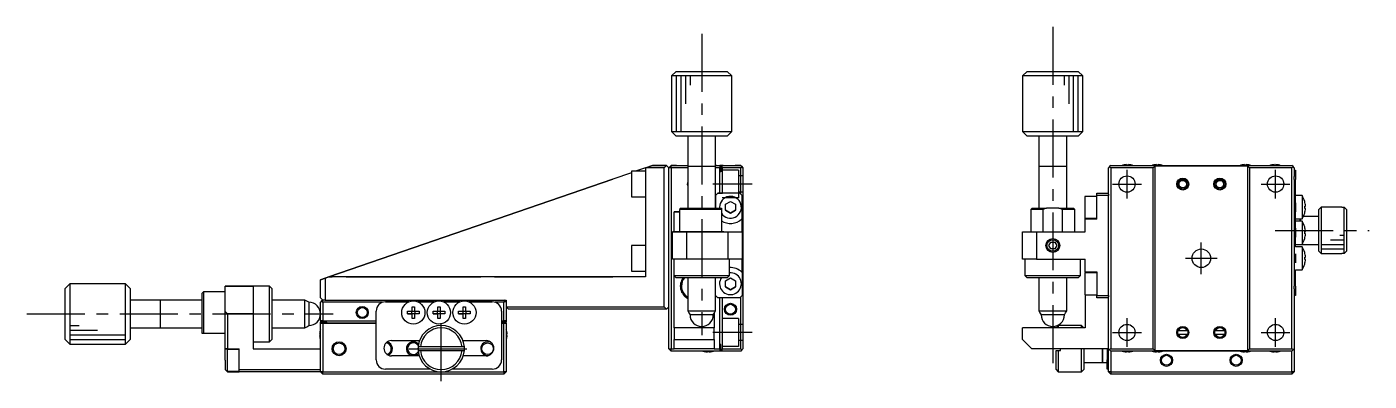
# Model space of a CAD drawing. Extents: x -147 to 393, y 22 to 444.
# Drawn here: x 104.2 to 393.3, y 204.7 to 281.1 of the extents above; entities that cross this region are included whole.
import ezdxf

# ---------------------------------------------------------------- set-up
doc = ezdxf.new("R2010")
doc.units = 0
doc.header["$LTSCALE"] = 10
doc.linetypes.add('CENTER', pattern=[2, 1.25, -0.25, 0.25, -0.25])
doc.linetypes.add('DASHED', pattern=[3.5, 2, -1.5])
doc.layers.get('0').update_dxf_attribs({"linetype": 'CONTINUOUS'})
doc.layers.add('CENTER', color=1, linetype='CENTER')

msp = doc.modelspace()

# ---------------------------------------------------------------- linework, layer by layer
at = {"color": 7, "linetype": 'CONTINUOUS'}
for p, q in [((244.004495, 271.535811), (243.004495, 270.535811)), ((256.004495, 270.535811), (243.004495, 270.535811)), ((243.004495, 270.535811), (243.004495, 258.535811)), ((244.004495, 271.535811), (255.004495, 271.535811)), ((244.004495, 271.535811), (249.454683, 271.535811)), ((249.454683, 271.535811), (255.004495, 271.535811)), ((256.004495, 270.535811), (255.004495, 271.535811)), ((256.004495, 258.535811), (256.004495, 270.535811)), ((319.623837, 271.535811), (318.623837, 270.535811)), ((331.623837, 270.535811), (318.623837, 270.535811)), ((318.623837, 270.535811), (318.623837, 258.535811)), ((319.623837, 271.535811), (330.623837, 271.535811)), ((331.623837, 270.535811), (330.623837, 271.535811)), ((331.623837, 258.535811), (331.623837, 270.535811)), ((243.004495, 258.535811), (249.563362, 258.535811)), ((243.004495, 258.535811), (244.004495, 257.535811)), ((249.554306, 257.535811), (244.004495, 257.535811)), ((246.504495, 257.535811), (246.504495, 251.035811)), ((255.004495, 257.535811), (249.554306, 257.535811)), ((249.563362, 258.535811), (256.004495, 258.535811)), ((252.504495, 251.035811), (252.504495, 257.535811)), ((255.004495, 257.535811), (256.004495, 258.535811)), ((318.623837, 258.535811), (318.624103, 258.535811)), ((318.623837, 258.535811), (319.623837, 257.535811)), ((318.624103, 258.535811), (331.623837, 258.535811)), ((322.123837, 257.535811), (319.623837, 257.535811)), ((330.623837, 257.535811), (319.624062, 257.535811)), ((328.123837, 257.535811), (322.123837, 257.535811)), ((322.123837, 257.535811), (322.123837, 251.035811)), ((328.123837, 257.535811), (322.12396, 257.535811)), ((330.623837, 257.535811), (328.123837, 257.535811)), ((328.123837, 251.035811), (328.123837, 257.535811)), ((330.623837, 257.535811), (331.623837, 258.535811)), ((234.404495, 249.686337), (230.404495, 248.309026)), ((234.404495, 249.686337), (230.404495, 248.309026)), ((234.404495, 249.985811), (234.404495, 247.235811)), ((237.404495, 249.985811), (234.404495, 249.985811)), ((237.404495, 250.719319), (235.274231, 249.985811)), ((237.404495, 250.719319), (235.274231, 249.985811)), ((237.452389, 250.735811), (237.404495, 250.719319)), ((237.404495, 250.719319), (237.452389, 250.735811)), ((237.404495, 250.719319), (237.404495, 227.235811)), ((237.452389, 250.735811), (238.904495, 251.235811)), ((238.904495, 251.235811), (237.452389, 250.735811)), ((241.404495, 250.735811), (237.452389, 250.735811)), ((238.904495, 251.235811), (241.904495, 251.235811)), ((241.904495, 251.235811), (238.904495, 251.235811)), ((241.904495, 251.235811), (241.404495, 250.735811)), ((241.404495, 220.735811), (241.404495, 250.735811)), ((242.404495, 250.735811), (241.904495, 251.235811)), ((241.904495, 251.235811), (242.404495, 250.735811)), ((242.904495, 251.235811), (242.404495, 250.735811)), ((242.904495, 251.235811), (242.404495, 250.735811)), ((242.904495, 250.735811), (242.404495, 250.735811)), ((242.404495, 211.735811), (242.404495, 250.735811)), ((242.904495, 250.735811), (242.904495, 251.235811)), ((242.904495, 251.235811), (246.504495, 251.235811)), ((244.1045, 251.235811), (242.904495, 251.235811)), ((246.504495, 250.735811), (242.904495, 250.735811)), ((242.904495, 250.735811), (242.904495, 211.735811)), ((249.504495, 251.035811), (246.504489, 251.035811)), ((246.504495, 251.040811), (246.504495, 251.035811)), ((246.504495, 251.035811), (246.504495, 251.030811)), ((246.504495, 251.035811), (246.504495, 242.035811)), ((252.5045, 251.035811), (249.504495, 251.035811)), ((252.504495, 251.235811), (253.404495, 251.235811)), ((252.704495, 251.235811), (252.504495, 251.235811)), ((252.704495, 251.235811), (252.504495, 251.235811)), ((252.504495, 251.235811), (253.404495, 251.235811)), ((252.504495, 251.035811), (252.504495, 251.040811)), ((252.504495, 251.030811), (252.504495, 251.035811)), ((252.504495, 242.035811), (252.504495, 251.035811)), ((253.404495, 250.735811), (252.504495, 250.735811)), ((253.404495, 251.235811), (253.404495, 250.735811)), ((253.654495, 251.235811), (253.404495, 251.235811)), ((253.654495, 251.235811), (253.404495, 251.235811)), ((253.404495, 245.235813), (253.404495, 250.735811)), ((253.654495, 249.835811), (253.404495, 249.835811)), ((253.654495, 249.835811), (253.404495, 249.835811)), ((253.904495, 251.235811), (253.654495, 251.235811)), ((253.904495, 251.235811), (253.654495, 251.235811)), ((253.654495, 251.235811), (253.654495, 249.835811)), ((253.904495, 251.235811), (257.904495, 251.235811)), ((253.904495, 250.735811), (253.904495, 251.235811)), ((254.1045, 251.235811), (253.904495, 251.235811)), ((254.1045, 251.235811), (253.904495, 251.235811)), ((254.1045, 251.235811), (253.904495, 251.235811)), ((257.904495, 250.735811), (253.904495, 250.735811)), ((253.904495, 250.735811), (253.904495, 245.235813)), ((257.904495, 251.235811), (256.704489, 251.235811)), ((257.904495, 251.235811), (258.154495, 250.985811)), ((258.154495, 250.985811), (257.904495, 251.235811)), ((258.154495, 250.985811), (257.904495, 250.735811)), ((257.904495, 245.035811), (257.904495, 250.735811)), ((258.404495, 250.735811), (258.054495, 251.085811)), ((258.054495, 251.085811), (258.404495, 250.735811)), ((258.404495, 250.735811), (258.154495, 250.985811)), ((258.154495, 250.985811), (258.404495, 250.735811)), ((258.404495, 250.735811), (258.404495, 211.735811)), ((322.125706, 251.035811), (322.123832, 251.035811)), ((322.123837, 251.040811), (322.123837, 251.035811)), ((322.123837, 251.035811), (322.123837, 242.03583)), ((322.123837, 251.035811), (322.123837, 251.030811)), ((328.123842, 251.035811), (322.125706, 251.035811)), ((328.123837, 251.035811), (328.123837, 251.040811)), ((328.123837, 242.03583), (328.123837, 251.035811)), ((328.123837, 251.030811), (328.123837, 251.035811)), ((337.373837, 250.985811), (337.123837, 250.735811)), ((337.123837, 245.035811), (337.123837, 250.735811)), ((337.623837, 251.235811), (337.373837, 250.985811)), ((337.623837, 250.735811), (337.373837, 250.985811)), ((337.623837, 251.235811), (376.623837, 251.235811)), ((346.773837, 250.735811), (337.623837, 250.735811)), ((337.623837, 250.735811), (337.623837, 211.735811)), ((340.337475, 251.305332), (340.335221, 251.309955)), ((341.043837, 251.305332), (341.043837, 251.42567)), ((341.403837, 251.305332), (341.043837, 251.305332)), ((341.403837, 251.42567), (341.403837, 251.305332)), ((342.112453, 251.309955), (342.110198, 251.305332)), ((346.737475, 251.305332), (346.735221, 251.309955)), ((346.773837, 250.735811), (347.123837, 251.085811)), ((346.773837, 211.735811), (346.773837, 250.735811)), ((367.123837, 251.085811), (347.123837, 251.085811)), ((347.123837, 251.085811), (347.123837, 211.385811)), ((347.443837, 251.305332), (347.443837, 251.42567)), ((347.803837, 251.305332), (347.443837, 251.305332)), ((347.803837, 251.42567), (347.803837, 251.305332)), ((348.512453, 251.309955), (348.510198, 251.305332)), ((365.737475, 251.305332), (365.735221, 251.309955)), ((366.443837, 251.305332), (366.443837, 251.42567)), ((366.803837, 251.305332), (366.443837, 251.305332)), ((366.803837, 251.42567), (366.803837, 251.305332)), ((367.123837, 251.085811), (367.473837, 250.735811)), ((367.123837, 211.385811), (367.123837, 251.085811)), ((376.623837, 250.735811), (367.473837, 250.735811)), ((367.473837, 250.735811), (367.473837, 211.735811)), ((367.512453, 251.309955), (367.510198, 251.305332)), ((372.137475, 251.305332), (372.135221, 251.309955)), ((372.843837, 251.305332), (372.843837, 251.42567)), ((373.203837, 251.305332), (372.843837, 251.305332)), ((373.203837, 251.42567), (373.203837, 251.305332)), ((373.912453, 251.309955), (373.910198, 251.305332)), ((376.873837, 250.985811), (376.623837, 251.235811)), ((376.873837, 250.985811), (376.623837, 250.735811)), ((376.623837, 211.735811), (376.623837, 250.735811)), ((377.123837, 250.735811), (376.873837, 250.985811)), ((377.123837, 250.735811), (377.123837, 248.860311)), ((377.123837, 250.235811), (377.423837, 250.235811)), ((377.123837, 248.235811), (377.123837, 248.860311)), ((377.423837, 250.235811), (377.423837, 248.235811)), ((169.203433, 227.235811), (230.404495, 248.309026)), ((230.404495, 248.309026), (169.203433, 227.235811)), ((234.404495, 247.235811), (234.404495, 244.485811)), ((374.862399, 247.435565), (374.862399, 247.036057)), ((377.123837, 248.235811), (377.123837, 225.235811)), ((377.423837, 243.215607), (377.423837, 248.235811)), ((234.404495, 244.485811), (237.404495, 244.485811)), ((252.504495, 244.735811), (253.004495, 245.235813)), ((253.004495, 245.235811), (252.504495, 244.735811)), ((252.504495, 244.735811), (252.504495, 242.03583)), ((253.004495, 245.235813), (254.004495, 245.235813)), ((257.704495, 245.235811), (253.004495, 245.235811)), ((257.704495, 245.235811), (254.004495, 245.235813)), ((254.604495, 242.870896), (255.704495, 243.505981)), ((254.604495, 241.600725), (254.604495, 242.870896)), ((255.704495, 243.505981), (256.804495, 242.870896)), ((256.804495, 242.870896), (256.804495, 241.600725)), ((258.204495, 244.735811), (257.704495, 245.235811)), ((257.704495, 245.235811), (258.204495, 244.735811)), ((258.204495, 239.688283), (258.204495, 244.735811)), ((332.023837, 244.585811), (332.023837, 239.885811)), ((334.623837, 244.585811), (332.023837, 244.585811)), ((334.623837, 244.735811), (334.623837, 245.235811)), ((334.623837, 245.235811), (337.123837, 245.235811)), ((334.623837, 239.688283), (334.623837, 244.735811)), ((337.123837, 244.735811), (334.623837, 244.735811)), ((337.123837, 245.035811), (337.123837, 244.735811)), ((337.123837, 223.235811), (337.123837, 244.735811)), ((378.815494, 244.735811), (377.423837, 244.735811)), ((377.423837, 243.215607), (377.423837, 242.235811)), ((378.815494, 244.735811), (378.815494, 242.235811)), ((379.386418, 243.4944), (379.393273, 243.497744)), ((244.754495, 241.235811), (243.604495, 241.235811)), ((243.604495, 241.235811), (244.754495, 241.235811)), ((243.604495, 236.935811), (243.604495, 241.235811)), ((245.054495, 242.035811), (244.754495, 241.735811)), ((253.754495, 241.735811), (244.754495, 241.735811)), ((244.754495, 241.735811), (244.754495, 236.935811)), ((245.054495, 242.035811), (253.754495, 242.035811)), ((245.054495, 242.035811), (246.504495, 242.035811)), ((252.504495, 242.035811), (253.754495, 242.035811)), ((253.754495, 242.035811), (253.754495, 241.735811)), ((253.754495, 241.735811), (253.754495, 236.935811)), ((255.704495, 240.96564), (254.604495, 241.600725)), ((254.604495, 241.600725), (255.704495, 240.96564)), ((256.804495, 241.600725), (255.704495, 240.96564)), ((255.704495, 240.96564), (256.804495, 241.600725)), ((320.673837, 242.035811), (320.373837, 241.735811)), ((323.002517, 241.735811), (320.373837, 241.735811)), ((320.373837, 241.735811), (320.373837, 236.935811)), ((320.673837, 242.035811), (323.804746, 242.035811)), ((323.804746, 242.035811), (323.002517, 241.735811)), ((323.002517, 241.735811), (323.002517, 236.935811)), ((326.442928, 242.035811), (323.804746, 242.035811)), ((326.442928, 242.035811), (329.573837, 242.035811)), ((327.245157, 241.735811), (326.442928, 242.035811)), ((329.873837, 241.735811), (327.245157, 241.735811)), ((327.245157, 236.935811), (327.245157, 241.735811)), ((329.873837, 241.735811), (329.573837, 242.035811)), ((329.873837, 236.935811), (329.873837, 241.735811)), ((377.423837, 242.235811), (377.423837, 241.256015)), ((377.423837, 237.715607), (377.423837, 241.256015)), ((378.815494, 242.235811), (378.815494, 239.735811)), ((382.423837, 240.235811), (379.104966, 240.235811)), ((379.386418, 242.495811), (379.55879, 242.495811)), ((379.386418, 241.975811), (379.386418, 242.495811)), ((379.55879, 241.975811), (379.386418, 241.975811)), ((379.393273, 240.973878), (379.386418, 240.977221)), ((382.923837, 242.235811), (382.423837, 241.735811)), ((382.423837, 232.735811), (382.423837, 241.735811)), ((382.923837, 242.235811), (382.923837, 232.235811)), ((387.423837, 242.235811), (382.923837, 242.235811)), ((387.423837, 242.235811), (387.423837, 242.219785)), ((387.423837, 242.219785), (387.923837, 242.219785)), ((387.923837, 232.251836), (387.923837, 242.219785)), ((387.923837, 242.219785), (388.423837, 241.717998)), ((388.423837, 241.717998), (388.423837, 232.753624)), ((258.204495, 239.688283), (258.135316, 239.717655)), ((258.135316, 239.717655), (258.204495, 239.688283)), ((258.204495, 236.935811), (258.204495, 239.688283)), ((332.023837, 239.885811), (334.623837, 239.885811)), ((332.123837, 239.717655), (332.123837, 239.885811)), ((332.123837, 239.717655), (334.623837, 239.717655)), ((332.123837, 239.688283), (332.123837, 239.717655)), ((332.123837, 236.935811), (332.123837, 239.688283)), ((334.623837, 239.688283), (332.123837, 239.688283)), ((377.423837, 239.735811), (378.815494, 239.735811)), ((378.815494, 239.235811), (377.423837, 239.235811)), ((377.423837, 237.715607), (377.423837, 236.735811)), ((378.423837, 239.735811), (378.423837, 239.235811)), ((378.423837, 239.235811), (378.423837, 239.735811)), ((378.815494, 239.235811), (378.815494, 236.735811)), ((379.386418, 237.9944), (379.393273, 237.997744)), ((244.754495, 236.935811), (243.204495, 236.935811)), ((243.204495, 236.935811), (246.204495, 236.935811)), ((243.204495, 231.035811), (243.204495, 236.935811)), ((253.754495, 236.935811), (244.754495, 236.935811)), ((246.204495, 236.935811), (255.204495, 236.935811)), ((246.204495, 236.935811), (246.204495, 231.035811)), ((253.754495, 236.935811), (258.204495, 236.935811)), ((254.254495, 236.935811), (253.754495, 236.935811)), ((254.254495, 236.935811), (253.754495, 236.935811)), ((255.204495, 236.935811), (258.204495, 236.935811)), ((255.204495, 231.035811), (255.204495, 236.935811)), ((258.204495, 236.935811), (258.204495, 231.035811)), ((318.623837, 231.035811), (318.623837, 236.935811)), ((318.623837, 236.935811), (321.623837, 236.935811)), ((321.623837, 236.935811), (321.623837, 231.035811)), ((321.623837, 236.935811), (332.123837, 236.935811)), ((324.257812, 233.985811), (324.690824, 234.735811)), ((324.690824, 234.735811), (325.55685, 234.735811)), ((325.55685, 234.735811), (325.989862, 233.985811)), ((377.423837, 236.735811), (377.423837, 235.756015)), ((377.423837, 233.735811), (377.423837, 235.756015)), ((377.423837, 234.235811), (378.815494, 234.235811)), ((378.815494, 236.735811), (378.815494, 234.235811)), ((378.815494, 234.235811), (382.423837, 234.235811)), ((379.386418, 236.995811), (379.55879, 236.995811)), ((379.386418, 236.475811), (379.386418, 236.995811)), ((379.55879, 236.475811), (379.386418, 236.475811)), ((379.393273, 235.473878), (379.386418, 235.477221)), ((234.404495, 233.985811), (234.404495, 231.235811)), ((237.404495, 233.985811), (234.404495, 233.985811)), ((324.690824, 233.235811), (324.257812, 233.985811)), ((325.55685, 233.235811), (324.690824, 233.235811)), ((325.989862, 233.985811), (325.55685, 233.235811)), ((378.815494, 233.735811), (377.423837, 233.735811)), ((377.423837, 232.215607), (377.423837, 231.235811)), ((378.815494, 233.735811), (378.815494, 231.235811)), ((379.386418, 232.4944), (379.393273, 232.497744)), ((379.386418, 231.495811), (379.55879, 231.495811)), ((379.386418, 230.975811), (379.386418, 231.495811)), ((382.423837, 232.735811), (382.923837, 232.235811)), ((382.923837, 232.235811), (387.423837, 232.235811)), ((387.423837, 232.251836), (387.423837, 232.235811)), ((387.923837, 232.251836), (387.423837, 232.251836)), ((388.423837, 232.753624), (387.923837, 232.251836)), ((234.404495, 231.235811), (234.404495, 228.485811)), ((234.404495, 228.485811), (237.404495, 228.485811)), ((246.204495, 231.035811), (243.204495, 231.035811)), ((243.504495, 231.035811), (243.504495, 227.535811)), ((255.204495, 231.035811), (246.204495, 231.035811)), ((258.204495, 231.035811), (255.204495, 231.035811)), ((255.504495, 227.535811), (255.504495, 231.035811)), ((258.204495, 228.283339), (258.204495, 231.035811)), ((321.623837, 231.035811), (318.623837, 231.035811)), ((319.123837, 231.035811), (319.123837, 227.535811)), ((321.623837, 231.035811), (332.123837, 231.035811)), ((331.123837, 227.535811), (331.123837, 231.035811)), ((332.123837, 228.283339), (332.123837, 231.035811)), ((377.423837, 231.235811), (377.423837, 230.256015)), ((377.423837, 225.235811), (377.423837, 228.735811)), ((377.423837, 228.735811), (378.815494, 228.735811)), ((378.815494, 231.235811), (378.815494, 228.735811)), ((379.55879, 230.975811), (379.386418, 230.975811)), ((379.393273, 229.973878), (379.386418, 229.977221)), ((113.404495, 225.735811), (112.404495, 224.735811)), ((113.404495, 225.735811), (113.404495, 219.294679)), ((125.404495, 225.735811), (113.404495, 225.735811)), ((125.404495, 212.735811), (125.404495, 225.735811)), ((126.404495, 224.735811), (125.404495, 225.735811)), ((167.404495, 226.616386), (168.404495, 226.960714)), ((168.404495, 226.960714), (167.404495, 226.616386)), ((167.404495, 222.735811), (167.404495, 226.616386)), ((169.203433, 227.235811), (168.404495, 226.960714)), ((168.404495, 226.960714), (169.203433, 227.235811)), ((168.404495, 226.960714), (168.404495, 222.235811)), ((237.404495, 227.235811), (169.203433, 227.235811)), ((169.203433, 227.235811), (169.9045, 227.235811)), ((172.904489, 227.235811), (201.9045, 227.235811)), ((189.154495, 227.235811), (185.654495, 227.235811)), ((189.154495, 227.235811), (185.654495, 227.235811)), ((204.904489, 227.235811), (230.404495, 227.235811)), ((237.404495, 227.235811), (230.404495, 227.235811)), ((243.504495, 227.535811), (255.504495, 227.535811)), ((243.504495, 227.535811), (244.004495, 227.035811)), ((243.604495, 216.235811), (243.604495, 227.435811)), ((255.004495, 227.035811), (244.004495, 227.035811)), ((246.504495, 227.035811), (246.504495, 219.901836)), ((252.504495, 219.901836), (252.504495, 227.035811)), ((252.504495, 223.235811), (252.504495, 227.035791)), ((254.604495, 226.370896), (255.704495, 227.005981)), ((254.604495, 225.100725), (254.604495, 226.370896)), ((255.004495, 227.035811), (255.504495, 227.535811)), ((255.704495, 227.005981), (256.804495, 226.370896)), ((256.804495, 226.370896), (256.804495, 225.100725)), ((258.135316, 228.253966), (258.204495, 228.283339)), ((258.204495, 228.283339), (258.204495, 223.235811)), ((319.123837, 227.535811), (331.123837, 227.535811)), ((319.123837, 227.535811), (319.623837, 227.035811)), ((330.623837, 227.035811), (319.623837, 227.035811)), ((322.123837, 227.035791), (322.123837, 219.901836)), ((328.123837, 219.901836), (328.123837, 227.035791)), ((330.623837, 227.035811), (331.123837, 227.535811)), ((332.023837, 228.085811), (332.023837, 223.385811)), ((334.623837, 228.085811), (332.023837, 228.085811)), ((332.123837, 228.283339), (334.623837, 228.283339)), ((332.123837, 228.253966), (332.123837, 228.283339)), ((334.623837, 228.253966), (332.123837, 228.253966)), ((332.123837, 228.253966), (332.123837, 228.085811)), ((334.623837, 228.283339), (334.623837, 223.235811)), ((112.404495, 219.285622), (112.404495, 224.735811)), ((126.404495, 224.735811), (126.404495, 213.735811)), ((142.204495, 223.985811), (141.904495, 223.685811)), ((141.904495, 214.985811), (141.904495, 223.685811)), ((142.204495, 223.985811), (142.204495, 214.985811)), ((146.904495, 223.985811), (142.204495, 223.985811)), ((146.904495, 225.235811), (152.904495, 225.235811)), ((146.904495, 219.735811), (146.904495, 225.235811)), ((152.904495, 225.235811), (146.904495, 225.235811)), ((152.904495, 225.235811), (152.904495, 219.235809)), ((156.404495, 225.235811), (152.904495, 225.235811)), ((156.404495, 219.235811), (156.404495, 225.235811)), ((156.904495, 224.735811), (156.404495, 225.235811)), ((156.904495, 224.735811), (156.904495, 219.235811)), ((167.404495, 222.735811), (167.904495, 222.235811)), ((252.504495, 223.235811), (253.004495, 222.735811)), ((257.704495, 222.735811), (253.004495, 222.735811)), ((253.404495, 211.735811), (253.404495, 222.735811)), ((253.904495, 222.735811), (253.904495, 211.735811)), ((255.704495, 224.46564), (254.604495, 225.100725)), ((254.604495, 225.100725), (255.704495, 224.46564)), ((256.804495, 225.100725), (255.704495, 224.46564)), ((255.704495, 224.46564), (256.804495, 225.100725)), ((257.704495, 222.735811), (258.204495, 223.235811)), ((257.904495, 211.735811), (257.904495, 222.935811)), ((332.023837, 223.385811), (334.623837, 223.385811)), ((332.123837, 223.385811), (332.123837, 216.235811)), ((334.623837, 223.235811), (337.123837, 223.235811)), ((334.623837, 222.735811), (334.623837, 223.235811)), ((337.123837, 222.735811), (334.623837, 222.735811)), ((337.123837, 223.235811), (337.123837, 222.935811)), ((337.123837, 211.735811), (337.123837, 222.935811)), ((377.123837, 224.611311), (377.123837, 225.235811)), ((377.123837, 224.611311), (377.123837, 211.735811)), ((377.423837, 223.235811), (377.123837, 223.235811)), ((377.423837, 225.235811), (377.423837, 223.235811)), ((132.904495, 222.235811), (126.404495, 222.235811)), ((132.904495, 222.235811), (132.899495, 222.235811)), ((132.904495, 222.235816), (132.904495, 219.235811)), ((141.904495, 222.235811), (132.904495, 222.235811)), ((132.909495, 222.235811), (132.904495, 222.235811)), ((146.904495, 219.735811), (147.404495, 219.235811)), ((146.904495, 211.735811), (146.904495, 219.735811)), ((164.038469, 222.235811), (156.904495, 222.235811)), ((164.038469, 216.235811), (164.038469, 222.235811)), ((164.471482, 221.985811), (164.038469, 222.235811)), ((164.904495, 221.735811), (164.471482, 221.985811)), ((164.904495, 221.735811), (164.904495, 216.735811)), ((167.404495, 221.735811), (167.654495, 221.985811)), ((167.654495, 221.985811), (167.404495, 221.735811)), ((167.404495, 217.735811), (167.404495, 221.735811)), ((167.554495, 221.885811), (167.904495, 222.235811)), ((167.904495, 222.235811), (167.554495, 221.885811)), ((167.654495, 221.985811), (167.904495, 222.235811)), ((167.904495, 222.235811), (167.654495, 221.985811)), ((167.654495, 221.985811), (167.904495, 221.735811)), ((168.404495, 222.235811), (167.904495, 222.235811)), ((180.779995, 221.735811), (167.904495, 221.735811)), ((167.904495, 221.735811), (167.904495, 217.735811)), ((168.404495, 222.235811), (207.404495, 222.235811)), ((179.404495, 209.335811), (179.404495, 219.835811)), ((181.404495, 221.835811), (186.424699, 221.835811)), ((186.424699, 221.835811), (181.404495, 221.835811)), ((186.145905, 219.275811), (186.145905, 219.795811)), ((186.145905, 219.795811), (187.144495, 219.795811)), ((187.10312, 219.275811), (187.10312, 219.795811)), ((187.144495, 220.7944), (187.664495, 220.7944)), ((187.144495, 219.795811), (187.144495, 220.7944)), ((187.144495, 219.837186), (187.664495, 219.837186)), ((187.664495, 220.7944), (187.664495, 219.795811)), ((187.664495, 219.795811), (188.663084, 219.795811)), ((187.705869, 219.795811), (187.705869, 219.275811)), ((188.38429, 221.835811), (191.924699, 221.835811)), ((191.924699, 221.835811), (188.38429, 221.835811)), ((188.663084, 219.795811), (188.663084, 219.275811)), ((191.645905, 219.275811), (191.645905, 219.795811)), ((191.645905, 219.795811), (192.644495, 219.795811)), ((192.60312, 219.275811), (192.60312, 219.795811)), ((192.644495, 220.7944), (193.164495, 220.7944)), ((192.644495, 219.795811), (192.644495, 220.7944)), ((192.644495, 219.837186), (193.164495, 219.837186)), ((193.164495, 220.7944), (193.164495, 219.795811)), ((193.164495, 219.795811), (194.163084, 219.795811)), ((193.205869, 219.795811), (193.205869, 219.275811)), ((193.88429, 221.835811), (197.424699, 221.835811)), ((197.424699, 221.835811), (193.88429, 221.835811)), ((194.163084, 219.795811), (194.163084, 219.275811)), ((197.145905, 219.275811), (197.145905, 219.795811)), ((197.145905, 219.795811), (198.144495, 219.795811)), ((198.10312, 219.275811), (198.10312, 219.795811)), ((198.144495, 220.7944), (198.664495, 220.7944)), ((198.144495, 219.795811), (198.144495, 220.7944)), ((198.144495, 219.837186), (198.664495, 219.837186)), ((198.664495, 220.7944), (198.664495, 219.795811)), ((198.664495, 219.795811), (199.663084, 219.795811)), ((198.705869, 219.795811), (198.705869, 219.275811)), ((199.38429, 221.835811), (204.404495, 221.835811)), ((204.404495, 221.835811), (199.38429, 221.835811)), ((199.663084, 219.795811), (199.663084, 219.275811)), ((206.904495, 221.735811), (205.028994, 221.735811)), ((206.404495, 219.835811), (206.404495, 209.335811)), ((207.154495, 221.985811), (206.904495, 222.235811)), ((206.904495, 222.235811), (207.254495, 221.885811)), ((206.904495, 222.235811), (207.154495, 221.985811)), ((207.254495, 221.885811), (206.904495, 222.235811)), ((206.904495, 221.735811), (207.154495, 221.985811)), ((206.904495, 217.735811), (206.904495, 221.735811)), ((207.154495, 221.985811), (207.404495, 221.735811)), ((207.404495, 221.735811), (207.154495, 221.985811)), ((207.404495, 222.235811), (207.404495, 220.735811)), ((207.404495, 220.735811), (207.404495, 217.735811)), ((207.404495, 220.735811), (241.404495, 220.735811)), ((207.904495, 220.235811), (207.404495, 220.735811)), ((241.904495, 220.235811), (207.904495, 220.235811)), ((241.404495, 220.735811), (241.904495, 220.235811)), ((241.904495, 220.235811), (242.404495, 220.735811)), ((246.504495, 219.901836), (249.531664, 219.901836)), ((246.504495, 219.901836), (246.754495, 219.468823)), ((249.531664, 219.901836), (252.504495, 219.901836)), ((252.254495, 219.468823), (252.504495, 219.901836)), ((322.123837, 219.901836), (322.373837, 219.468823)), ((322.12396, 219.901836), (328.123837, 219.901836)), ((327.873837, 219.468823), (328.123837, 219.901836)), ((112.404495, 213.735811), (112.404495, 219.285622)), ((113.404495, 219.294679), (113.404495, 212.735811)), ((132.904495, 219.235811), (132.904495, 216.235806)), ((152.904495, 219.235809), (147.404495, 219.235811)), ((147.404495, 219.235811), (147.404495, 211.735811)), ((152.904495, 219.235809), (152.904495, 211.735811)), ((156.404495, 213.235811), (156.404495, 219.235811)), ((156.904495, 219.235811), (156.904495, 213.735811)), ((167.904495, 217.735811), (167.404495, 217.735811)), ((167.404495, 217.735811), (167.404495, 217.485811)), ((168.804495, 217.485811), (167.404495, 217.485811)), ((167.404495, 217.485811), (168.804495, 217.485811)), ((167.404495, 217.235811), (167.404495, 217.485811)), ((167.404495, 217.235811), (167.904495, 217.235811)), ((167.404495, 217.235811), (179.404495, 217.235811)), ((167.404495, 206.735811), (167.404495, 217.235811)), ((167.904495, 217.735811), (179.404495, 217.735811)), ((167.904495, 217.235811), (167.904495, 206.735811)), ((179.404495, 217.235811), (167.904495, 217.235811)), ((168.804495, 217.235811), (168.804495, 217.485811)), ((187.144495, 219.275811), (186.145905, 219.275811)), ((186.145905, 219.275811), (187.10312, 219.275811)), ((187.144495, 219.275811), (187.10312, 219.275811)), ((187.144495, 218.277221), (187.144495, 219.275811)), ((187.664495, 219.234436), (187.144495, 219.234436)), ((187.664495, 218.277221), (187.144495, 218.277221)), ((187.664495, 219.275811), (187.664495, 218.277221)), ((188.663084, 219.275811), (187.664495, 219.275811)), ((187.705869, 219.275811), (187.664495, 219.275811)), ((188.663084, 219.275811), (187.705869, 219.275811)), ((192.644495, 219.275811), (191.645905, 219.275811)), ((191.645905, 219.275811), (192.60312, 219.275811)), ((192.644495, 219.275811), (192.60312, 219.275811)), ((192.644495, 218.277221), (192.644495, 219.275811)), ((193.164495, 219.234436), (192.644495, 219.234436)), ((193.164495, 218.277221), (192.644495, 218.277221)), ((193.164495, 219.275811), (193.164495, 218.277221)), ((194.163084, 219.275811), (193.164495, 219.275811)), ((193.205869, 219.275811), (193.164495, 219.275811)), ((194.163084, 219.275811), (193.205869, 219.275811)), ((198.144495, 219.275811), (197.145905, 219.275811)), ((197.145905, 219.275811), (198.10312, 219.275811)), ((198.144495, 219.275811), (198.10312, 219.275811)), ((198.144495, 218.277221), (198.144495, 219.275811)), ((198.664495, 219.234436), (198.144495, 219.234436)), ((198.664495, 218.277221), (198.144495, 218.277221)), ((198.664495, 219.275811), (198.664495, 218.277221)), ((199.663084, 219.275811), (198.664495, 219.275811)), ((198.705869, 219.275811), (198.664495, 219.275811)), ((199.663084, 219.275811), (198.705869, 219.275811)), ((206.404495, 217.735811), (206.904495, 217.735811)), ((206.404495, 217.485811), (207.404495, 217.485811)), ((207.404495, 217.485811), (206.404495, 217.485811)), ((206.904495, 217.235811), (206.404495, 217.235811)), ((206.404495, 217.235811), (207.404495, 217.235811)), ((207.404495, 217.735811), (206.904495, 217.735811)), ((206.904495, 206.735811), (206.904495, 217.235811)), ((206.904495, 217.235811), (207.404495, 217.235811)), ((207.404495, 217.735811), (207.404495, 217.485811)), ((207.404495, 217.235811), (207.404495, 217.485811)), ((207.404495, 217.235811), (207.404495, 206.735811)), ((246.754495, 219.468823), (247.004495, 219.035811)), ((249.527136, 219.035811), (247.004495, 219.035811)), ((252.004495, 219.035811), (249.527136, 219.035811)), ((252.004495, 219.035811), (252.254495, 219.468823)), ((252.204495, 219.382221), (252.204495, 216.235811)), ((322.373837, 219.468823), (322.623837, 219.035811)), ((327.623837, 219.035811), (322.623939, 219.035811)), ((327.623837, 219.035811), (327.873837, 219.468823)), ((126.404495, 216.235811), (132.904495, 216.235811)), ((132.899495, 216.235811), (132.904495, 216.235811)), ((132.904495, 216.235811), (141.904495, 216.235811)), ((132.904495, 216.235811), (132.909495, 216.235811)), ((142.204495, 214.985811), (141.904495, 214.985811)), ((146.904495, 214.985811), (142.204495, 214.985811)), ((156.904495, 216.235811), (164.038469, 216.235811)), ((164.038469, 216.235811), (164.471482, 216.485811)), ((164.471482, 216.485811), (164.904495, 216.735811)), ((167.214636, 214.915811), (167.334973, 214.915811)), ((167.334973, 214.555811), (167.214636, 214.555811)), ((167.214636, 214.555811), (167.334973, 214.555811)), ((167.33035, 215.624427), (167.334973, 215.622172)), ((167.334973, 214.915811), (167.334973, 214.555811)), ((207.474016, 215.622172), (207.478639, 215.624427)), ((207.474016, 214.915811), (207.594353, 214.915811)), ((207.474016, 214.555811), (207.474016, 214.915811)), ((207.594353, 214.555811), (207.474016, 214.555811)), ((207.594353, 214.555811), (207.474016, 214.555811)), ((252.204495, 216.235811), (243.604495, 216.235811)), ((243.604495, 216.235811), (243.604495, 213.735811)), ((252.204495, 216.235811), (243.604495, 216.235811)), ((252.204495, 213.735811), (252.204495, 216.235811)), ((332.123837, 216.235811), (318.623837, 216.235811)), ((318.623837, 213.735811), (318.623837, 216.235811)), ((326.323837, 216.735811), (325.823837, 216.235811)), ((326.323837, 216.735811), (326.323837, 216.235811)), ((331.323837, 216.735811), (326.323837, 216.735811)), ((331.323837, 216.235811), (331.323837, 216.735811)), ((331.823837, 216.235811), (331.323837, 216.735811)), ((352.207322, 215.635811), (352.125448, 215.635811)), ((352.125448, 214.835811), (352.207322, 214.835811)), ((352.207322, 215.635811), (354.040352, 215.635811)), ((354.040352, 214.835811), (352.207322, 214.835811)), ((354.122226, 215.635811), (354.040352, 215.635811)), ((354.040352, 214.835811), (354.122226, 214.835811)), ((360.207322, 215.635811), (360.125448, 215.635811)), ((360.125448, 214.835811), (360.207322, 214.835811)), ((360.207322, 215.635811), (362.040352, 215.635811)), ((362.040352, 214.835811), (360.207322, 214.835811)), ((362.122226, 215.635811), (362.040352, 215.635811)), ((362.040352, 214.835811), (362.122226, 214.835811)), ((374.862399, 215.435565), (374.862399, 215.036057)), ((112.404495, 213.735811), (113.404495, 212.735811)), ((113.404495, 212.735811), (125.404495, 212.735811)), ((125.404495, 212.735811), (126.404495, 213.735811)), ((147.404495, 211.735811), (146.904495, 211.735811)), ((146.904495, 209.235811), (146.904495, 211.735811)), ((146.904495, 211.735811), (149.904495, 211.735811)), ((147.304495, 211.585811), (147.304495, 209.235811)), ((149.904495, 211.585811), (147.304495, 211.585811)), ((147.404495, 211.735811), (149.904495, 211.735811)), ((149.904495, 207.235811), (149.904495, 211.735811)), ((152.904495, 213.235811), (156.404495, 213.235811)), ((152.904495, 211.735811), (167.404495, 211.735811)), ((152.904495, 211.735811), (167.404495, 211.735811)), ((156.404495, 213.235811), (156.904495, 213.735811)), ((167.334973, 213.849449), (167.33035, 213.847195)), ((167.334973, 213.849449), (167.33035, 213.847195)), ((182.704495, 213.485811), (188.720746, 213.485811)), ((188.922308, 212.135811), (188.42052, 212.135811)), ((188.42052, 211.335811), (188.922308, 211.335811)), ((188.42052, 211.335811), (198.388469, 211.335811)), ((197.886681, 212.135811), (188.922308, 212.135811)), ((188.922308, 211.335811), (197.886681, 211.335811)), ((198.388469, 212.135811), (197.886681, 212.135811)), ((197.886681, 211.335811), (198.388469, 211.335811)), ((198.088243, 213.485811), (203.104495, 213.485811)), ((207.478639, 213.847195), (207.474016, 213.849449)), ((207.478639, 213.847195), (207.474016, 213.849449)), ((242.404495, 211.735811), (242.904495, 211.735811)), ((242.404495, 211.735811), (242.904495, 211.235811)), ((242.904495, 211.735811), (243.604495, 211.735811)), ((242.904495, 211.235811), (242.904495, 211.735811)), ((253.404495, 211.235811), (242.904495, 211.235811)), ((243.604495, 213.735811), (252.204495, 213.735811)), ((243.604495, 211.735811), (243.604495, 213.735811)), ((252.204495, 211.735811), (243.604495, 211.735811)), ((250.015879, 211.161667), (250.018133, 211.166289)), ((250.724495, 211.166289), (251.084495, 211.166289)), ((250.724495, 211.045952), (250.724495, 211.166289)), ((251.084495, 211.166289), (251.084495, 211.045952)), ((251.790856, 211.166289), (251.79311, 211.161667)), ((252.204495, 213.735811), (252.204495, 211.735811)), ((252.204495, 211.735811), (253.404495, 211.735811)), ((253.654495, 212.635811), (253.404495, 212.635811)), ((253.404495, 211.735811), (253.404495, 211.235811)), ((253.654495, 211.235811), (253.404495, 211.235811)), ((253.654495, 211.235811), (253.654495, 212.635811)), ((253.904495, 211.235811), (253.654495, 211.235811)), ((253.904495, 211.735811), (257.904495, 211.735811)), ((253.904495, 211.235811), (253.904495, 211.735811)), ((257.904495, 211.235811), (253.904495, 211.235811)), ((257.904495, 211.735811), (258.154495, 211.485811)), ((258.154495, 211.485811), (257.904495, 211.235811)), ((258.404495, 211.735811), (258.154495, 211.485811)), ((318.623837, 213.735811), (320.623837, 211.735811)), ((337.123837, 211.735811), (320.623837, 211.735811)), ((325.823837, 207.235811), (325.823837, 211.335811)), ((325.823837, 211.335811), (326.323837, 211.335811)), ((326.323837, 211.335811), (326.323837, 206.735811)), ((326.323837, 211.335811), (326.823837, 211.335811)), ((326.823837, 211.335811), (326.823837, 211.735811)), ((331.323837, 206.735811), (331.323837, 211.735811)), ((331.823837, 211.735811), (331.823837, 207.235811)), ((335.823837, 208.735811), (335.823837, 211.735811)), ((335.823837, 211.735811), (335.823837, 208.735811)), ((336.823837, 211.735811), (336.823837, 209.335811)), ((337.123837, 206.735811), (337.123837, 211.735811)), ((337.123837, 211.735811), (337.373837, 211.485811)), ((337.623837, 211.735811), (337.373837, 211.485811)), ((337.373837, 211.485811), (337.623837, 211.235811)), ((337.623837, 211.735811), (346.773837, 211.735811)), ((337.623837, 211.235811), (337.623837, 206.735811)), ((376.623837, 211.235811), (337.623837, 211.235811)), ((340.335221, 211.161667), (340.337475, 211.166289)), ((341.043837, 211.166289), (341.403837, 211.166289)), ((341.043837, 211.045952), (341.043837, 211.166289)), ((341.403837, 211.166289), (341.403837, 211.045952)), ((342.110198, 211.166289), (342.112453, 211.161667)), ((346.735221, 211.161667), (346.737475, 211.166289)), ((347.123837, 211.385811), (346.773837, 211.735811)), ((347.123837, 211.385811), (367.123837, 211.385811)), ((347.443837, 211.166289), (347.803837, 211.166289)), ((347.443837, 211.045952), (347.443837, 211.166289)), ((347.803837, 211.166289), (347.803837, 211.045952)), ((348.510198, 211.166289), (348.512453, 211.161667)), ((365.735221, 211.161667), (365.737475, 211.166289)), ((366.443837, 211.166289), (366.803837, 211.166289)), ((366.443837, 211.045952), (366.443837, 211.166289)), ((366.803837, 211.166289), (366.803837, 211.045952)), ((367.473837, 211.735811), (367.123837, 211.385811)), ((367.473837, 211.735811), (376.623837, 211.735811)), ((367.510198, 211.166289), (367.512453, 211.161667)), ((372.135221, 211.161667), (372.137475, 211.166289)), ((372.843837, 211.166289), (373.203837, 211.166289)), ((372.843837, 211.045952), (372.843837, 211.166289)), ((373.203837, 211.166289), (373.203837, 211.045952)), ((373.910198, 211.166289), (373.912453, 211.161667)), ((376.873837, 211.485811), (376.623837, 211.735811)), ((376.623837, 211.235811), (376.873837, 211.485811)), ((376.623837, 206.735811), (376.623837, 211.235811)), ((376.873837, 211.485811), (377.123837, 211.735811)), ((377.123837, 211.735811), (377.123837, 206.735811)), ((146.904495, 209.235811), (146.904495, 207.235811)), ((147.304495, 209.235811), (147.304495, 206.885811)), ((188.650812, 210.185811), (182.704495, 210.185811)), ((188.650812, 210.185811), (182.704495, 210.185811)), ((203.104495, 210.185811), (198.158177, 210.185811)), ((203.104495, 210.185811), (198.158177, 210.185811)), ((331.823837, 208.735811), (335.823837, 208.735811)), ((335.823837, 208.735811), (336.823837, 208.735811)), ((336.823837, 207.335811), (336.823837, 209.335811)), ((146.904495, 207.235811), (147.404495, 206.735811)), ((147.304495, 206.885811), (149.904495, 206.885811)), ((147.404495, 206.735811), (149.904495, 206.735811)), ((149.904495, 207.235811), (167.404495, 207.235811)), ((149.904495, 206.735811), (149.904495, 207.235811)), ((167.404495, 206.735811), (149.904495, 206.735811)), ((167.904495, 206.735811), (167.404495, 206.735811)), ((167.904495, 206.235811), (167.404495, 206.735811)), ((167.904495, 206.735811), (193.404495, 206.735811)), ((167.904495, 206.235811), (167.904495, 206.735811)), ((206.904495, 206.235811), (167.904495, 206.235811)), ((191.029626, 207.335811), (181.404495, 207.335811)), ((193.404495, 206.735811), (206.904495, 206.735811)), ((204.404495, 207.335811), (195.779363, 207.335811)), ((207.404495, 206.735811), (206.904495, 206.735811)), ((206.904495, 206.735811), (206.904495, 206.235811)), ((207.404495, 206.735811), (206.904495, 206.235811)), ((325.823837, 207.235811), (326.323837, 206.735811)), ((326.323837, 206.735811), (331.323837, 206.735811)), ((331.323837, 206.735811), (331.823837, 207.235811)), ((337.123837, 207.335811), (336.823837, 207.335811)), ((337.623837, 206.735811), (337.123837, 206.735811)), ((337.123837, 206.735811), (337.623837, 206.235811)), ((337.623837, 206.735811), (376.623837, 206.735811)), ((337.623837, 206.735811), (337.623837, 206.235811)), ((376.623837, 206.235811), (337.623837, 206.235811)), ((376.623837, 206.735811), (376.623837, 206.235811)), ((377.123837, 206.735811), (376.623837, 206.235811)), ((377.123837, 206.735811), (376.623837, 206.735811))]:
    msp.add_line(p, q, dxfattribs=at)
at = {"color": 3, "linetype": 'CONTINUOUS'}
for p, q in [((244.004495, 270.535811), (244.004495, 258.535811)), ((245.004495, 270.535811), (245.004495, 258.535811)), ((246.004495, 270.535811), (246.004495, 264.535811)), ((247.004495, 270.535811), (247.004495, 268.535811)), ((327.623837, 268.535811), (327.623837, 270.535811)), ((328.623837, 264.535811), (328.623837, 270.535811)), ((329.623837, 258.535811), (329.623837, 270.535811)), ((330.623837, 258.535811), (330.623837, 270.535811)), ((382.923837, 234.235811), (387.923837, 234.235811)), ((384.923837, 235.235811), (387.923837, 235.235811)), ((386.923837, 236.235811), (387.923837, 236.235811)), ((382.923837, 233.235811), (387.923837, 233.235811)), ((113.404495, 216.735811), (115.404495, 216.735811)), ((113.404495, 215.735811), (119.404495, 215.735811)), ((113.404495, 214.735811), (125.404495, 214.735811)), ((113.404495, 213.735811), (125.404495, 213.735811))]:
    msp.add_line(p, q, dxfattribs=at)
at = {"color": 3, "linetype": 'DASHED'}
for p, q in [((257.404495, 250.235811), (253.904495, 250.235811)), ((257.404495, 250.235811), (257.404495, 244.235811)), ((258.404495, 248.985811), (257.404495, 248.985811)), ((257.404495, 244.235811), (253.904495, 244.235811)), ((258.404495, 245.485811), (257.404495, 245.485811)), ((257.404495, 218.235811), (253.904495, 218.235811)), ((257.404495, 218.235811), (257.404495, 212.235811)), ((258.404495, 216.985811), (257.404495, 216.985811)), ((257.404495, 212.235811), (253.904495, 212.235811)), ((258.404495, 213.485811), (257.404495, 213.485811))]:
    msp.add_line(p, q, dxfattribs=at)
at = {"color": 7, "linetype": 'CONTINUOUS'}
for centre, radius in [((341.123837, 247.235811), 1.75), ((373.123837, 247.235811), 1.75), ((353.123837, 247.235811), 1.075), ((353.123837, 247.235811), 0.8), ((361.123837, 247.235811), 1.075), ((361.123837, 247.235811), 0.8), ((325.123837, 233.985811), 1.25), ((357.123837, 231.235811), 2), ((176.404495, 219.535811), 1.075), ((187.404495, 219.535811), 2.5), ((192.904495, 219.535811), 2.5), ((198.404495, 219.535811), 2.5), ((255.704495, 220.235811), 1.075), ((341.123837, 215.235811), 1.75), ((373.123837, 215.235811), 1.75), ((353.123837, 215.235811), 1.075), ((361.123837, 215.235811), 1.075), ((171.404495, 211.735811), 1.25), ((203.404495, 211.735811), 1.25), ((349.623837, 209.235811), 1.075), ((364.623837, 209.235811), 1.075)]:
    msp.add_circle(centre, radius, dxfattribs=at)
at = {"color": 3, "linetype": 'CONTINUOUS'}
for centre, radius in [((353.123837, 247.235811), 1.3), ((361.123837, 247.235811), 1.3), ((325.123837, 233.985811), 1.5), ((176.404495, 219.535811), 1.3), ((255.704495, 220.235811), 1.3), ((353.123837, 215.235811), 1.3), ((361.123837, 215.235811), 1.3), ((171.404495, 211.735811), 1.5), ((349.623837, 209.235811), 1.3), ((364.623837, 209.235811), 1.3)]:
    msp.add_circle(centre, radius, dxfattribs=at)
at = {"color": 7, "linetype": 'CONTINUOUS'}
for centre, radius, start, end in [((341.223837, 248.235811), 3.2, 106.122533, 110.364135), ((341.223837, 248.235811), 3.194933, 93.229709, 106.106712), ((341.223837, 248.235811), 3.194933, 73.893288, 86.770291), ((341.223837, 248.235811), 3.2, 69.635865, 73.877467), ((347.623837, 248.235811), 3.2, 106.122533, 110.364135), ((347.623837, 248.235811), 3.194933, 93.229709, 106.106712), ((347.623837, 248.235811), 3.194933, 73.893288, 86.770291), ((347.623837, 248.235811), 3.2, 69.635865, 73.877467), ((366.623837, 248.235811), 3.2, 106.122533, 110.364135), ((366.623837, 248.235811), 3.194933, 93.229709, 106.106712), ((366.623837, 248.235811), 3.194933, 73.893288, 86.770291), ((366.623837, 248.235811), 3.2, 69.635865, 73.877467), ((373.023837, 248.235811), 3.2, 106.122533, 110.364135), ((373.023837, 248.235811), 3.194933, 93.229709, 106.106712), ((373.023837, 248.235811), 3.194933, 73.893288, 86.770291), ((373.023837, 248.235811), 3.2, 69.635865, 73.877467), ((255.704495, 242.235811), 2.35, 213.923112, 180), ((375.073837, 242.235811), 4.5, 16.285843, 33.748989), ((375.073837, 242.235811), 4.492483, 3.317816, 16.26943), ((255.704495, 242.235811), 2.35, 180, 184.882115), ((375.073837, 242.235811), 4.5, 326.251011, 343.714157), ((375.073837, 242.235811), 4.492483, 343.73057, 356.682184), ((255.704495, 242.235811), 3.5, 236.141563, 313.989014), ((375.073837, 236.735811), 4.5, 16.285843, 33.748989), ((375.073837, 236.735811), 4.492483, 3.317816, 16.26943), ((375.073837, 236.735811), 4.5, 326.251011, 343.714157), ((375.073837, 236.735811), 4.492483, 343.73057, 356.682184), ((375.073837, 231.235811), 4.5, 16.285843, 33.748989), ((375.073837, 231.235811), 4.492483, 3.317816, 16.26943), ((255.704495, 225.735811), 3.5, 46.010986, 93.275829), ((375.073837, 231.235811), 4.5, 326.251011, 343.714157), ((375.073837, 231.235811), 4.492483, 343.73057, 356.682184), ((247.904495, 225.235811), 3, 143.130111, 242.181861), ((247.904495, 225.235811), 2.75, 139.11482, 180), ((255.704495, 225.735811), 2.35, 180, 94.882142), ((255.704495, 225.735811), 2.35, 146.413769, 180), ((247.904495, 225.235811), 2.75, 180, 239.396705), ((164.904495, 219.235811), 2.5, 0, 90), ((181.404495, 219.835811), 2, 90, 180), ((204.404495, 219.835811), 2, 0, 90), ((164.904495, 219.235811), 2.5, 270, 0), ((249.504495, 219.035811), 2.5, 180, 0), ((325.123837, 219.035811), 2.5, 180, 0), ((170.404495, 214.735811), 3.194933, 163.893288, 176.770291), ((170.404495, 214.735811), 3.194933, 183.229709, 196.106712), ((170.404495, 214.735811), 3.2, 159.635865, 163.877467), ((193.404495, 211.735811), 5, 4.588566, 175.411434), ((193.404495, 211.735811), 4.5, 5.099689, 174.900311), ((204.404495, 214.735811), 3.2, 16.122533, 20.364135), ((204.404495, 214.735811), 3.194933, 3.229709, 16.106712), ((204.404495, 214.735811), 3.194933, 343.893288, 356.770291), ((353.123837, 215.235811), 1, 23.578179, 156.421822), ((353.123837, 215.235811), 1, 203.578179, 336.421822), ((361.123837, 215.235811), 1, 23.578179, 156.421822), ((361.123837, 215.235811), 1, 203.578179, 336.421822), ((170.404495, 214.735811), 3.2, 196.122533, 200.364135), ((182.704495, 211.835811), 1.65, 90, 270), ((181.404495, 211.735811), 1.25, 283.93454, 84.86287), ((187.404495, 211.735811), 1.25, 33.12294, 180), ((187.404495, 211.735811), 1.25, 180, 326.87706), ((193.404495, 211.735811), 5, 175.411434, 184.588566), ((193.404495, 211.735811), 5, 184.588566, 355.411434), ((193.404495, 211.735811), 4.5, 185.099689, 354.900311), ((193.404495, 211.735811), 5, 355.411434, 4.588566), ((203.104495, 211.835811), 1.65, 270, 90), ((204.404495, 214.735811), 3.2, 339.635865, 343.877467), ((250.904495, 214.235811), 3.2, 249.635864, 253.877467), ((250.904495, 214.235811), 3.194933, 253.893288, 266.770291), ((250.904495, 214.235811), 3.194933, 273.229709, 286.106712), ((250.904495, 214.235811), 3.2, 286.122533, 290.364136), ((341.223837, 214.235811), 3.2, 249.635865, 253.877467), ((341.223837, 214.235811), 3.194933, 253.893288, 266.770291), ((341.223837, 214.235811), 3.194933, 273.229709, 286.106712), ((341.223837, 214.235811), 3.2, 286.122533, 290.364135), ((347.623837, 214.235811), 3.2, 249.635865, 253.877467), ((347.623837, 214.235811), 3.194933, 253.893288, 266.770291), ((347.623837, 214.235811), 3.194933, 273.229709, 286.106712), ((347.623837, 214.235811), 3.2, 286.122533, 290.364135), ((366.623837, 214.235811), 3.2, 249.635865, 253.877467), ((366.623837, 214.235811), 3.194933, 253.893288, 266.770291), ((366.623837, 214.235811), 3.194933, 273.229709, 286.106712), ((366.623837, 214.235811), 3.2, 286.122533, 290.364135), ((373.023837, 214.235811), 3.2, 249.635865, 253.877467), ((373.023837, 214.235811), 3.194933, 253.893288, 266.770291), ((373.023837, 214.235811), 3.194933, 273.229709, 286.106712), ((373.023837, 214.235811), 3.2, 286.122533, 290.364135), ((181.404495, 209.335811), 2, 180, 270), ((204.404495, 209.335811), 2, 270, 0)]:
    msp.add_arc(centre, radius, start, end, dxfattribs=at)
at = {"color": 3, "linetype": 'CONTINUOUS'}
for centre, start, end in [((247.904495, 247.235811), 158.96053, 201.03947), ((181.404495, 211.735811), 292.688088, 75.045176), ((187.404495, 211.735811), 90, 317.401187), ((187.404495, 211.735811), 41.810316, 90), ((203.404495, 211.735811), 90, 274.684509), ((203.404495, 211.735811), 48.445594, 90)]:
    msp.add_arc(centre, 1.5, start, end, dxfattribs=at)
at = {"layer": 'CENTER', "color": 1, "linetype": 'CENTER'}
for p, q in [((325.123837, 281.135811), (325.123837, 207.635811)), ((249.504495, 279.635811), (249.504495, 214.635811)), ((341.123837, 244.135811), (341.123837, 250.335811)), ((373.123837, 244.135811), (373.123837, 250.335811)), ((260.404495, 247.235811), (251.904495, 247.235811)), ((338.023837, 247.235811), (344.223837, 247.235811)), ((370.023837, 247.235811), (376.223837, 247.235811)), ((373.023837, 237.235811), (393.273837, 237.235811)), ((357.123837, 227.835811), (357.123837, 234.635811)), ((353.723837, 231.235811), (360.523837, 231.235811)), ((104.154495, 219.235811), (170.154495, 219.235811)), ((193.404495, 204.735811), (193.404495, 218.735811)), ((341.123837, 212.135811), (341.123837, 218.335811)), ((373.123837, 212.135811), (373.123837, 218.335811)), ((260.404495, 215.235811), (251.904495, 215.235811)), ((338.023837, 215.235811), (344.223837, 215.235811)), ((370.023837, 215.235811), (376.223837, 215.235811)), ((186.404495, 211.735811), (200.404495, 211.735811))]:
    msp.add_line(p, q, dxfattribs=at)

doc.saveas('drawing.dxf')
